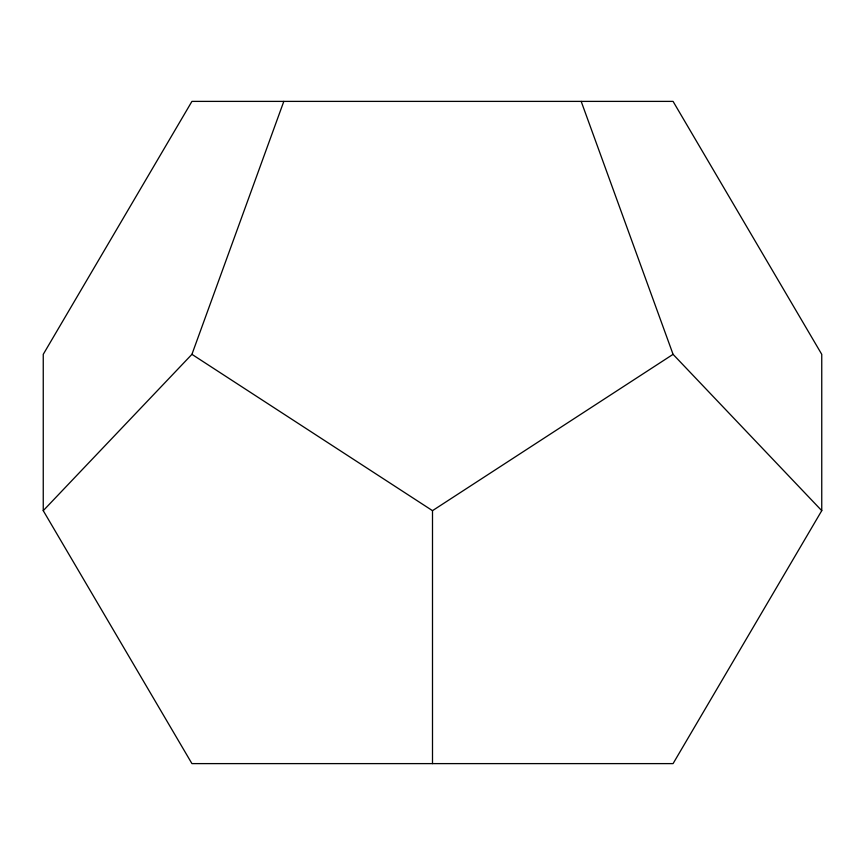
<?xml version="1.0" encoding="UTF-8"?>
<svg xmlns="http://www.w3.org/2000/svg" width="865" height="865" viewBox="0 0 865 865"><rect width="100%" height="100%" fill="white"/><g stroke="black" fill="none" stroke-linecap="round" stroke-linejoin="round"><path stroke-width="1.3" d="M43.25 510.664L43.25 354.336L191.933 101.389L673.067 101.389L821.75 354.336L821.75 510.664L673.067 763.611L191.933 763.611L43.25 510.664L191.933 354.336L283.817 101.389M432.5 763.611L432.5 510.664L673.067 354.336L581.183 101.389M191.933 354.336L432.5 510.664M673.067 354.336L821.75 510.664"/></g></svg>
